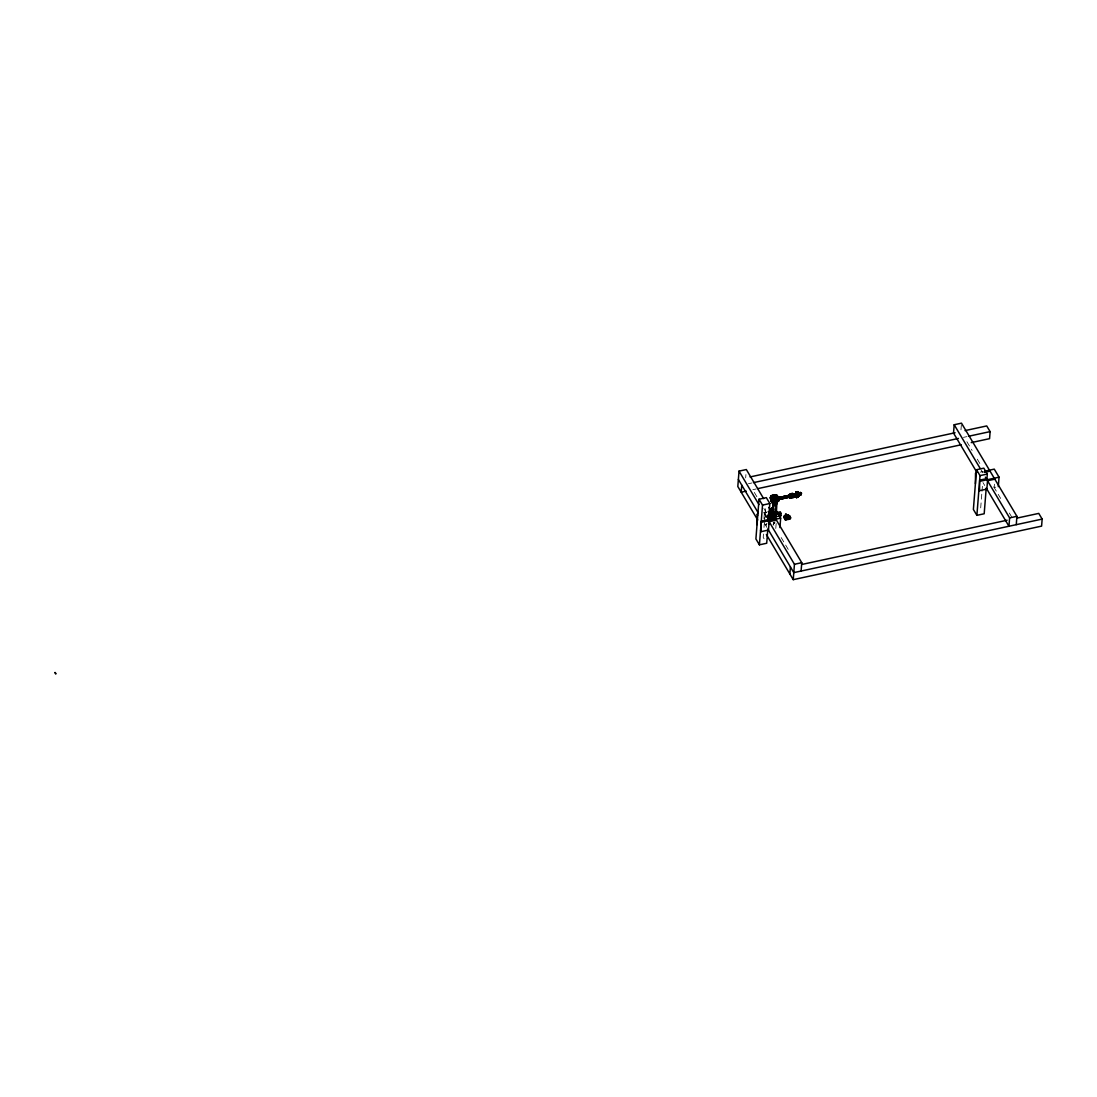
<?xml version="1.0" encoding="UTF-8"?>
<svg xmlns="http://www.w3.org/2000/svg" width="1097" height="1097" viewBox="0 0 1097 1097"><rect width="100%" height="100%" fill="white"/><g stroke="black" fill="none" stroke-linecap="round" stroke-linejoin="round"><path stroke-width="0.75" stroke-dasharray="5 3.75" d="M766.625 523.626L766.035 525.134L766.625 524.709M745.672 477.894L745.933 474.548M763.951 518.675L764.348 513.67M763.471 534.061L763.21 537.365L764.966 540.314M763.992 527.438L764.252 524.119M764.376 522.474L765.555 507.568M765.541 517.318L765.733 514.932M766.021 524.284L766.076 524.983L766.817 523.955M776.169 523.475L775.785 528.48L773.385 524.462M960.972 429.846L961.493 423.168M980.691 507.884L981.87 492.992M981.993 491.333L982.651 483.064M994.431 484.188L994.17 487.534L996.926 486.931M773.646 523.187L773.988 522.529M774.098 523.077A1.577 1.083 -30.8 0 1 773.55 523.626L773.988 522.666L773.358 523.735M773.344 524.215L774.852 522.186M773.042 524.531L775.031 521.911M773.508 522.487L773.577 522.94A2.167 1.495 -30.8 0 0 774.537 522.378M773.193 522.583L773.193 522.583A2.564 1.769 -30.8 0 0 773.755 522.378M748.428 483.722L751.76 482.995M963.44 437.374L966.772 436.647M752.871 489.673L756.203 488.96M763.389 512.793L766.515 512.121M980.211 472.176L983.337 471.491M966.896 441.707L972.093 450.442M977.29 459.163L979.882 463.537M993.745 486.821L1000.67 498.463M1009.336 513.026L1012.792 518.84M981.033 469.859L982.761 472.766M982.981 482.57L984.708 485.491M754.338 492.443L757.794 498.271M763.855 508.46L766.46 512.82M781.187 537.571L788.976 550.667M765.075 513.643L768.572 519.525M764.143 513.327L768.49 520.636M764.348 523.132L766.954 527.492M773.495 523.146A2.235 1.536 -30.7 0 0 774.455 522.583A1.933 1.33 -30.8 0 1 773.467 523.118M774.249 522.419A1.933 1.33 -30.8 0 1 773.344 522.912"/><path stroke-width="1.5" d="M770.917 509.351C777.938 507.5 768.97 511.888 772.768 511.229M776.004 505.045C777.979 495.666 771.63 506.814 771.301 500.835C770.204 500.04 771.506 497.092 771.26 498.902C772.754 499.258 771.369 499.382 771.191 498.203L772.398 499.121L772.055 500.328M796.806 497.229L795.928 496.68L796.052 493.965L795.174 494.267L796.367 496.132L796.353 493.307L795.476 494.212L796.299 495.885L795.298 496.05L794.406 494.294L796.381 494.253L796.107 496.667L797.423 496.708L797.615 491.621L797.725 497.215L798.122 492.484L796.271 491.867L796.436 497.544L797.752 497.256L798.054 492.484L796.271 491.867L798.698 495.83M796.065 496.187L795.86 493.815L795.448 496.118L793.419 495.049L789.991 496.365L790.868 497.997C794.077 497.448 796.875 496.063 796.065 493.362M796.353 493.307L796.107 494.24L796.34 491.867L795.75 496.036L796.299 491.909L797.478 492.114L796.929 497.421L797.245 491.813L796.422 491.963L796.861 494.445M773.81 510.475L773.412 518.168M776.827 504.017C775.414 501.836 777.773 499.67 775.771 500.726M785.219 516.358L785.438 517.277L785.63 516.139M796.161 493.595C796.82 494.98 793.734 496.694 795.654 494.459C795.078 495.241 796.257 495.597 795.202 495.913C791.636 496.9 789.813 493.28 793.844 495.049C793.104 498.203 793.378 496.338 793.871 494.308C793.529 494.541 796.052 497.585 795.928 494.98C795.654 497.38 793.542 493.664 795.942 493.828M769.957 517.811C766.899 519.018 770.286 516.358 768.599 516.742C773.056 517.112 766.817 519.347 768.586 513.931M768.928 521.514L769.477 523.392M774.208 514.781L775.222 514.712L775.853 516.605L772.699 517.743L773.92 503.66L775.346 502.056L773.92 502.865L774.551 504.62L773.838 503.153L775.483 502.015L776.69 502.824M796.491 495.213C795.805 495.995 794.132 492.786 794.982 495.611C796.271 490.208 795.435 497.819 796.312 494.514M772.562 510.105C772.329 508.638 774.482 509.886 771.835 508.912M776.265 500.575C778.897 504.305 771.136 503.66 774.66 504.072A1.495 1.028 -30.8 0 0 776.319 502.399L776.361 501.027L777.416 500.753M772.782 510.036A1.495 1.028 -30.8 0 0 772.713 508.281A1.495 1.028 -30.8 0 0 770.615 509.378A1.495 1.028 -30.8 0 0 771.822 510.53L772.946 511.504M791.115 497.64L792.226 497.311A1.44 0.987 -30.8 0 0 793.021 497.64L793.652 497.503A1.44 0.987 -30.8 0 0 793.83 495.391C791.444 497.64 789.415 498.093 791.047 494.432M798.095 492.443L797.684 497.256L796.833 497.092L797.574 491.717L797.382 494.103L799.219 495.446L797.533 492.786M778.212 500.122L778.513 501.425L778.527 500.136L777.691 501.274L778.651 499.108L777.595 497.051M778.596 497.777C780.79 497.243 777.883 503.674 778.486 499.217M796.367 496.132C795.668 491.799 793.913 497.983 794.804 494.199C795.298 497.613 796.065 493.746 794.722 494.075C794.722 497.407 795.874 495.021 795.86 494.103M772.782 508.679L774.057 504.483M784.067 515.947C789.415 525.888 786.165 510.366 783.985 517.236M793.172 495.542C787.797 501.973 793.844 493.252 793.817 496.338M796.257 494.925C794.626 492.923 796.395 494.624 795.476 495.446C793.584 495.158 795.215 494.98 793.885 495.268C792.774 491.209 789.525 498.203 794.077 495.09C794.886 496.639 796.833 492.553 796.065 496.694M795.448 493.911C794.365 495.419 796.065 494.651 795.832 495.2C794.667 494.075 796.545 495.625 795.956 495.104C795.174 494.39 795.064 494.596 793.913 496.201M788.537 494.884L789.497 497.997L788.537 494.884L789.922 494.486L790.923 496.955L790.183 495.227L793.913 494.678L793.309 494.24L791.499 495.433L792.24 496.653L793.57 496.351L790.416 497.147L790.21 495.268L791.458 495.008C791.554 499.437 795.339 493.732 794.31 495.789C793.337 499.08 789.593 494.569 792.939 494.212C794.598 494.637 793.858 496.763 793.858 494.843C794.42 500.067 788.455 492.484 794.091 495.186M796.161 495.789C795.448 493.376 794.79 495.625 796.161 494.541C793.995 498.065 796.532 491.195 795.928 496.68M770.985 498.436L772.823 499.834M777.156 501.823L777.499 498.038L775.593 494.733L771.383 495.597C768.284 497.448 774.194 507.28 772.795 500.013M794.105 495.501C790.567 498.326 791.787 494.363 793.638 494.199M793.762 495.913L793.501 494.747L793.693 496.324M796.779 492.375C797.848 497.188 794.777 491.963 795.448 495.57C794.626 493.664 795.874 495.885 796.161 494.541M796.052 494.349L795.064 494.199L796.011 495.954M796.299 495.734L795.791 494.5M795.983 494.665L794.982 494.116L795.284 495.611L796.093 495.638L794.982 494.034L795.49 496.105M769.011 518.332L769.71 516.481A20.459 3.579 -76.8 0 0 769.326 517.29L768.942 518.305L770.231 517.853M776.004 515.659L776.114 516.358A2.208 1.467 -23.5 0 1 775.469 517.236A2.18 1.344 -25.8 0 1 774.057 517.976L773.769 517.99A2.167 1.275 -26.6 0 1 772.96 517.99L772.727 517.907A2.208 1.358 -31 0 1 772.274 517.537L772.439 516.248L773.673 517.743L776.251 515.713L776.827 504.14M773.111 512.422C772 512.573 773.07 511.696 772.507 512.587L773.152 512.601M775.922 506.156L775.14 505.621M795.736 495.707L795.627 494.418L795.874 495.858M786.426 518.428C787.907 521.157 784.821 514.466 786.522 516.989M798.63 494.816L798.259 493.554M769.477 516.591L769.011 516.043L769.052 518.099L769.929 518.332L769.984 516.015L768.311 515.878M770.56 509.844L770.505 509.474A1.577 1.083 -30.8 0 1 773.371 509.049L773.399 511.284M770.149 518.867L770.889 510.105L772.48 508.528A1.412 1.262 -56.6 0 0 771.973 508.638L772.123 508.789A1.412 0.974 -30.8 0 1 773.426 509.433M774.359 503.893L773.522 503.016A1.577 1.083 -30.8 0 1 776.402 502.604C776.196 503.715 775.894 504.25 773.851 503.592A1.412 0.974 -30.8 0 1 775.236 502.234L775.346 502.22A1.412 0.974 -30.8 0 1 776.457 502.975M777.896 500.986L776.786 496.859M795.298 495.803L795.723 494.116L795.339 495.433L794.598 494.116L796.573 494.034L794.9 494.226L796.079 495.337M776.004 501.439C772.302 500.52 774.235 505.676 773.07 503.921L772.645 501.59A11.039 10.175 32.6 0 1 772.219 501.343L771.986 501.233M770.903 510.722C772.658 509.858 770.3 509.241 772.507 509.2M768.599 517.071L769.258 516.797L768.448 516.701M775.017 514.274C772.37 514.63 776.635 508.185 775.017 514.274A2.167 1.495 -30.8 0 1 775.785 515.288L775.963 504.771M769.422 518.291L769.422 516.81M773.33 511.202L772.809 518.278L773.618 516.673A2.688 1.865 -30.8 0 0 774.084 516.33M772.178 501.274C771.89 497.407 776.237 493.787 777.129 496.749M776.21 500.273C776.374 502.947 778.171 500.081 777.636 499.505M770.519 518.524L769.82 516.975L770.711 515.042M775.977 511.929L776.443 511.792M778.459 501.137L778.322 500.054M774.784 515.357L775.552 515.357L774.935 515.974A2.208 1.755 -38.4 0 1 774.263 516.152L773.563 515.645L775.181 515.083M778.829 497.86C780.474 496.735 779.213 498.751 779.364 499.615C780.2 495.817 777.266 498.271 779.528 499.437C778.733 494.13 781.654 500.794 779.542 498.682C778.801 495.282 779.473 502.028 778.747 498.491M796.285 494.281L796.477 491.895L796.491 497.517L796.71 495.131L794.818 495.501L794.872 494.034L794.722 495.542L794.571 494.116L794.681 495.967M773.55 497.394L772.713 499.162L778.555 497.531L777.101 495.268C770.917 494.898 768.64 500.849 773.015 502.056A1.81 1.124 -27.7 0 0 772.837 502.563L772.041 502.261M776.319 512.518L775.99 511.229M795.284 495.542L795.133 494.486L794.845 495.158M771.671 511.504L770.396 511.257L769.436 517.03C770.519 519.43 768.901 517.167 769.162 518.141M791.664 496.338L792.061 494.651L793.378 494.226M770.341 518.25C770.19 518.881 768.407 516.55 769.888 517.633M773.316 497.942L772.055 497.16M773.22 501.535L773.179 502.001A1.783 1.234 -30.8 0 0 773.906 503.797L773.796 503.07M778.843 498.079L778.829 497.215L779.46 498.326M791.458 495.008L790.155 497.037L790.526 495.762L793.899 494.459L792.966 495.268L792.637 493.239L789.703 494.061L790.951 496.927M796.971 492.635L796.806 494.267L797.313 492.622M799.315 494.555C798.931 496.118 797.917 493.156 797.162 492.539M768.49 516.934L768.86 516.948A2.345 1.522 4.5 0 0 768.38 517.345L769.299 516.893L769.984 518.332C770.889 514.767 768.106 519.375 769.189 516.139C768.887 514.932 770.93 521.061 768.709 516.632M796.765 494.157L796.875 492.676M774.071 517.236L773.138 518.209L775.524 516.948M792.733 494.24C789.346 500.822 796.504 490.51 791.444 496.502M795.421 495.487C798.067 495.337 794.159 494.171 794.804 494.87M771.863 510.64L771.849 510.681A1.495 1.028 -30.8 0 1 770.643 509.433A1.495 1.028 -30.8 0 1 772.741 508.336A1.495 1.028 -30.8 0 1 772.809 510.078A1.577 1.083 -30.8 0 0 773.289 509.419L773.015 509.09M772.082 501.727L773.289 501.973A1.783 1.234 -30.8 0 1 775.702 501.123A1.783 1.234 -30.8 0 1 775.73 503.112L777.142 501.123L777.54 496.475M784.245 517.386C784.753 513.739 786.672 522.625 784.465 518.264M784.684 517.29L784.766 516.372M785.356 517.688L785.246 516.276M785.795 517.592L785.863 519.484L784.945 518.305M786.714 518.579C783.889 518.25 790.32 512.656 788.441 517.222M789.36 495.652C789.031 492.992 791.554 496.872 790.8 494.199M789.675 495.515L789.634 494.555M790.279 496.804L790.114 497.777M789.415 494.692L790.567 497.736L789.895 496.406M774.852 515.851L773.659 515.59A2.084 1.179 -25.4 0 1 774.605 515.261L774.578 515.7M775.113 514.603L774.153 517.167M794.543 495.46L794.722 494.363M794.831 494.39L795.695 495.131M800.412 493.54L797.656 494.075L797.793 491.936M790.868 497.997L790.731 495.597M794.351 494.486L794.585 495.446M797.012 494.418L797.258 491.84M797.574 497.215L797.972 492.388L797.601 497.16M797.848 493.102C798.602 493.389 799.178 492.663 798.191 494.884M774.427 496.626L774.386 496.406M793.885 494.5L792.72 494.473L792.007 496.735A1.44 0.987 -30.8 0 1 793.186 495.529C795.119 495.501 792.336 494.103 793.954 495.967M796.408 497.503L796.861 492.745M797.615 491.621L797.108 496.886M778.02 501.206L778.445 499.121M796.943 496.886L797.519 491.689M769.957 517.331L769.299 518.415L770.313 518.099L768.421 514.808M772.713 501.26L771.657 500.246L772.48 502.33M797.162 494.678C797.217 498.052 795.435 499.437 797.3 492.114M799 494.061C797.217 494.322 799.411 493.719 799.041 494.116M772.439 502.879L770.217 497.969M774.359 514.863L774.578 515.288M775.264 504.689L776.223 501.754M763.649 498.655L746.33 469.543L739.035 471.12L737.815 486.506L757.712 519.937M741.75 485.148L741.202 492.196L746.207 491.113M768.407 521.733L769.833 503.523L766.337 497.64L759.028 499.217L755.902 538.942L759.412 544.825L766.707 543.248L767.749 530.002M759.412 544.825L762.525 505.1L759.028 499.217M776.443 520.143L769.134 521.706L768.476 530.057L761.167 531.634L761.277 521.102L768.572 519.525M768.956 517.688L768.654 514.054M769.888 517.208L768.682 518.305A1.92 1.248 4.5 0 1 769.504 517.935L769.587 514.863L769.408 518.442M770.478 512.71L769.984 512.395M769.806 512.477L770.643 510.558M770.985 510.64L771.781 509.365M772.617 516.125C771.945 520.499 777.362 513.794 775.538 516.92M772.919 503.66L774.893 502.659L773.44 504.167L774.153 504.072L773.399 502.536L774.002 503.852M773.55 518.607L773.289 517.318L774.715 517.318M773.81 518.319L773.783 517.044M774.948 513.986L775.126 511.874L774.797 514.219M775.716 516.221L775.84 515.439M776.388 512.491L776.1 511.202M777.087 500.52L776.086 501.356A2.084 1.44 -30.8 0 1 776.786 502.015L777.938 500.643M779.926 527.588L780.666 518.141L775.881 510.091M768.051 518.442L781.037 515.645L780.337 511.792L775.469 512.834M786.096 514.123L785.946 517.153L786.672 517.002L786.096 514.123L785.233 515.947L785.959 515.796M785.425 518.47L784.533 517.263M785.356 517.414L785.644 515.604L786.48 516.975M787.207 518.017C786.206 512.738 795.64 519.361 786.659 519.608L786.796 517.866C782.929 516.207 791.76 514.397 789.278 517.414M789.593 515.851L789.922 517.77L787.811 518.141L788.414 516.948L789.867 516.838L788.949 518.305L788.194 517.674L789.607 516.989A1.44 0.987 -30.8 0 1 789.442 519.114L788.812 519.251A1.44 0.987 -30.8 0 1 788.003 518.908L786.206 519.416L785.699 518.675M787.152 517.811L788.181 515.905L789.813 516.454M788.976 494.761L789.552 497.394M785.973 518.442C788.812 517.715 788.263 519.43 787.098 519.046M788.592 518.977L788.386 518.168M787.015 516.605L788.414 516.893L788.716 515.988M792.98 495.323L791.252 495.515L791.623 497.352M791.472 495.542L792.5 494.363L793.282 494.774M791.732 494.925L793.008 496.667M792.939 495.213C790.964 495.529 795.256 493.911 792.473 495.254M792.61 497.202C792.116 492.087 793.721 498.093 788.578 496.447M795.16 495.885C794.968 494.541 795.682 494.802 794.804 495.076M789.854 573.964L790.416 566.93M796.436 497.544L796.779 491.771M797.478 492.114L797.204 497.339L796.724 496.475M798.109 496.009C796.545 495.885 798.657 487.946 799.494 495.542L799.494 494.857C796.353 490.03 801.468 494.912 798.671 495.844M799.206 495.405C797.217 496.255 799.603 491.031 798.136 493.047M798.781 496.036C799.836 489.523 797.519 496.269 799.494 495.008M798.973 496.009L798.945 492.69M797.45 495.062C798.081 492.992 800.385 495.268 799.274 493.047M1017.097 518.072L1038.763 513.396L1042.15 519.087L1041.601 526.121L793.241 579.655L794.447 564.269L767.612 519.142M797.725 493.636L800.412 492.457L800.44 493.197M800.412 492.457C790.443 497.599 809.394 490.469 797.711 494.733M799.452 495.391C802.689 494.843 799.343 493.705 797.684 494.912L797.793 494.007M800.879 493.938L800.851 493.197M800.906 495.076C801.509 492.772 798.081 496.818 797.725 494.322L797.601 495.076M801.098 571.043L801.756 562.692L774.839 517.455M1016.261 524.668L1016.919 516.317L961.493 423.168L954.184 424.745L953.526 433.096L976.92 472.382M986.875 479.677L987.314 474.041L983.817 468.158L976.508 469.735L973.382 509.461L976.892 515.343L984.187 513.766L986.148 488.947M976.892 515.343L980.019 475.618L976.508 469.735M994.828 479.183L987.519 480.76L986.861 489.111L979.552 490.674L979.662 480.143L986.957 478.566M965.058 430.6L986.724 425.938L990.111 431.615L989.563 438.663L971.229 442.612M998.311 486.643L999.052 477.181L994.266 469.132L984.9 471.162M985.367 477.14L1009.61 517.894L1008.952 526.245L986.217 488.028M771.877 501.466L773.275 498.6L777.718 498.23M785.466 517.236L785.644 516.742M789.675 495.625L789.758 494.651L790.512 495.529M788.469 516.44C785.617 519.238 792.418 512.56 785.493 515.672M798.479 495.638L798.657 495.104M776.292 496.735L776.251 495.762M775.606 496.982C777.115 494.267 779.679 500.273 773.344 498.902L770.972 496.022M776.813 496.722L777.101 495.268M775.716 495.611L775.634 496.557L776.182 495.487M776.415 496.461L775.73 495.625M795.064 495.487C795.16 492.594 794.31 497.023 796.628 495.172M796.916 496.708L797.354 492.183M768.531 518.291C770.478 517.386 767.941 517.14 769.299 518.415L770.382 518.113M795.503 494.857C795.064 494.267 795.682 494.98 795.586 494.678M774.893 503.893L776.429 502.083L775.428 503.934A1.577 1.083 -30.8 0 0 776.319 502.961L774.852 502.467M771.986 519.717L772.178 518.141L772.192 519.416M771.328 519.745L772.055 518.099L771.452 518.47M772.329 508.665L772.165 508.747A1.412 0.974 -30.8 0 0 770.821 509.995L770.793 510.242M772 519.402L772.11 518.332M770.259 497.49C775.277 505.21 773.673 501.644 775.181 504.305M785.287 519.608L786.494 519.347L786.316 517.688L785.479 516.207L784.314 516.495M796.518 497.339L796.683 495.858M775.853 501.315C777.389 503.372 773.673 499.766 776.333 502.796M768.517 523.2L768.915 522.117M772.823 502.618L772.905 503.441L772.425 502.824M794.694 494.898C794.406 494.582 794.05 495.296 793.666 494.733M770.478 511.545L770.505 509.474M773.892 517.236L772.247 516.207M772.453 514.932L772.219 516.646L773.179 516.769M798.054 494.24L797.821 493.403L798.493 493.732M789.621 516.015L789.223 517.126M772.837 502.33L773.618 501.823M772.919 512.368L772.343 512.052M775.963 495.638L777.636 497.969M769.079 522.364L768.791 523.091M773.742 518.387L772.494 516.33M785.287 515.686L785.219 517.167M790.087 494.802C792.596 494.528 791.252 494.432 793.419 495.337M793.309 495.296L791.636 494.432M793.885 495.021L793.844 495.652M769.052 516.687L769.134 514.918M772.384 502.316L772.754 502.632M769.107 518.936L770.464 509.68M772.576 509.406L773.399 502.975M790.8 494.788L789.758 494.966M772.549 500.657L771.918 501.178M772.439 508.981L772.85 509.09M775.881 500.259L776.607 501.576C777.554 504.003 773.508 501.562 774.057 502.632M769.696 519.388L770.451 514.507M773.083 510.558L773.467 508.048M797.588 494.528L797.533 493.801L798.602 495.474M776.991 502.056L776.182 500.753M791.239 494.939L793.062 494.665L792.308 494.665M774.139 496.105L773.865 496.653A20.459 3.579 -76.8 0 0 773.385 497.764L771.863 497.421L773.467 497.298M788.729 516.001C785.315 516.372 789.387 520.06 790.32 517.565M778.376 501.315L777.965 500.287M787.481 517.825L787.385 516.605L789.127 515.768M787.385 516.495L787.427 517.551L787.248 516.605L786.22 516.948M774.098 503.537L776.443 502.453L775.661 502.714M774.372 517.606L772.631 517.441L773.248 517.016M776.415 502.138L776.223 501.905M793.405 494.857L790.718 496.105L793.145 494.199M775.072 503.893L776.319 502.152L775.291 501.644M768.202 517.757L768.915 518.36L768.215 517.592M800.44 493.581L797.752 494.281M771.452 498.491L771.863 499.217M788.962 517.277L789.744 516.413L790.142 517.962M769.175 515.014L769.82 515.576M795.119 494.569L795.078 494.912M784.698 518.346L785.438 518.291M775.908 502.028L776.306 500.739M770.629 510.9L771.753 510.516M775.277 517.304L775.264 517.085M769.408 514.904L768.586 515.59L769.326 515.713M772.535 502.975C772.919 504.606 774.057 502.22 775.318 501.603M770.985 509.762L771.726 509.365M777.965 499.217L777.8 498.216M773.728 517.606L773.714 517.633A2.77 1.92 -30.8 0 1 771.602 517.414M790.073 496.831L790.827 497.627M789.209 497.147L790.923 496.297M786.192 518.538L786.618 519.32L785.699 518.223M772.809 512.176L771.822 512.052L772.603 512.066M793.762 494.857L793.035 496.461M793.83 495.542L793.117 495.433L793.885 495.158M787.536 518.936L788.4 518.799M768.942 517.921L769.683 518.264M798.89 494.5L799.014 493.417L799.452 495.474M774.866 514.274A1.933 1.33 -30.8 0 1 775.058 516.262A1.933 1.33 -30.8 0 1 772.494 517.057L772.398 517.112M770.889 509.323L771.081 510.338M786.988 519.196L788.62 518.552M798.41 494.87L798.301 493.965L798.479 494.72M793.817 496.146L792.569 496.612M789.662 517.839C783.669 518.223 786.48 518.936 789.442 516.07M769.71 518.003L769.203 517.743M776.045 501.686L775.867 503.043M798.273 494.706C798.301 492.58 799.247 494.473 800.591 492.745M798.945 494.939L797.862 492.978M770.492 510.215A1.659 1.152 -30.8 0 0 771.232 510.832L771.081 511.476M792.61 495.899L791.815 495.666L792.651 495.611M792.473 495.515L793.296 495.131M773.81 496.763L771.575 496.502L770.78 499.437M776.278 502.618L775.798 501.727L776.237 502.975M775.305 515.672L775.414 515.275A2.564 1.769 -30.8 0 1 775.072 515.659L774.948 515.535A2.688 1.865 -30.8 0 0 775.332 515.124L775.236 515.083A2.592 1.783 -30.8 0 1 774.893 515.59M771.136 510.064L771.863 509.159L771.164 509.803M773.879 501.946L774.811 501.603M774.77 501.672L775.579 501.439M773.659 516.687L773.152 516.673M791.636 494.445L792.72 494.349L792.24 494.939M793.529 496.584L791.856 496.283M787.495 515.823L788.332 516.043L787.701 515.645M788.949 518.305L788.661 518.387M773.207 502.399L773.289 501.973A1.783 1.179 -30.4 0 1 773.769 501.521L773.947 501.384M779.487 498.477L779.309 499.505L779.268 497.819M791.938 495.652L792.98 494.569M792.308 496.036L792.199 495.337M770.547 513.698L770.464 514.671M772.123 498.847L771.287 498.943M777.444 497.681L775.894 495.529A18.745 5.951 77.8 0 1 776.991 497.174L776.47 497.915M772.741 500.369L773.646 499.121L776.566 498.518M775.031 513.41L775.881 512.601M771.369 499.08L771.89 498.12L771.191 498.203M772.041 498.395L771.671 499.546M771.013 513.451L771.767 513.163L771.054 513.533A1.988 1.22 -29.8 0 0 770.917 513.89M777.896 500.685L778.527 500.205M787.728 518.182L787.893 518.264A1.44 0.987 -30.8 0 1 788.976 517.126M798.451 494.459L801.029 493.499M769.148 517.071L769.299 517.236A2.441 1.591 4.5 0 0 768.476 517.702L769.888 517.455M773.714 505.237L774.235 504.579M773.879 518.442L772.974 517.057M795.805 495.282L795.462 494.061M798.904 493.787L798.822 493.074L799.26 494.13M774.208 502.536C774.496 501.178 776.745 503.729 776.086 502.865M779.418 499.478L778.925 498.559M770.355 514.479L770.684 513.135M773.646 517.345L774.345 517.496M785.26 518.689L786.535 517.894M785.37 519.169L784.602 518.566M770.629 517.77L769.724 518.141M792.281 494.404L791.623 496.722M773.454 517.661L772.59 517.194M775.771 502.549L775.497 503.331M789.072 515.96L788.318 515.919M797.066 496.53L797.752 497.256M768.435 516.481L768.613 516.33A2.263 1.426 3.8 0 1 769.504 515.96M774.098 515.59L775.222 515.316M769.148 517.29L767.845 517.002M770.588 511.545L771.561 511.435M784.78 516.358L785.767 517.551M773.33 518.278L772.878 517.592M787.879 516.084L785.822 516.577M789.058 516.111L786.302 517.373L786.192 518.758L787.454 518.332L787.55 517.112L786.439 517.359M786.535 517.647L789.196 516.454M790.046 494.966L792.171 493.993M788.345 516.577L789.196 516.289M789.154 518.113L788.469 518.332M788.181 515.576L787.344 517.249M774.112 495.83L772.727 496.105L773.838 496.146M798.122 494.788L798.136 495.254M790.526 497.75L789.922 497.064M790.183 496.859L792.761 495.899M774.084 505.114L773.248 505.415L773.481 503.674A1.577 1.083 -30.8 0 0 774.208 504.154M780.118 499.176L788.812 497.147L780.694 499.012M750.046 476.948L955.062 432.767M753.42 482.639L958.449 438.443M968.445 436.291L990.111 431.615M757.876 488.604L961.219 444.765M783.368 496.502L787.056 495.707M791.801 495.556L790.649 495.762M781.983 498.833L787.495 497.64M798.163 495.323L800.728 494.788M775.044 500.506L774.317 500.794L775.195 500.602M789.497 497.997L791.198 497.585M795.901 496.639L797.162 496.379M762.525 505.1L769.833 503.523M768.065 511.778L771.191 511.106M768.229 515.453L769.422 515.192M774.729 514.658L781.215 513.259M772.261 516.893L772.343 516.879A1.933 1.33 -30.8 0 0 774.976 516.591A1.933 1.33 -30.8 0 0 774.948 514.411M767.859 518.305L770.313 517.907M984.201 472.396L990.043 471.148M786.81 515.329L785.356 514.274M761.908 522.172L780.666 518.141M980.019 475.618L987.314 474.041M787.015 518.593L785.397 519.032L785.617 517.99M980.307 481.226L999.052 477.181M794.447 564.269L801.756 562.692M1009.61 517.894L1016.919 516.317M802.072 564.407L1007.101 520.225M1042.15 519.087L793.789 572.62L767.818 528.946M773.536 516.783L772.741 516.454M780.145 497.284L788.496 495.597L779.72 497.339M789.991 496.365L792.459 496.543M790.101 496.708L789.237 494.706M772.603 517.674L773.44 517.565M775.085 504.839L775.99 504.332A1.906 1.248 -29.1 0 0 775.236 504.442L774.852 504.771M770.656 499.286L771.109 500.616L772.247 500.616M776.086 503.29L776.69 503.605M794.42 495.158L794.489 494.582M771.191 498.778L772.384 498.998M773.577 503.496L774.057 504.072M769.024 515.988L769.751 516.111M769.436 523.831L768.503 523.434M776.004 495.858L776.47 495.967M769.34 518.058L769.244 518.045A1.837 1.207 4.5 0 0 768.613 518.442M797.231 492.361L796.929 497.421M772.466 508.473L773.124 509.227M776.991 501.014L777.471 501.85M775.853 502.316L775.483 502.015A1.412 1.262 -56.6 0 0 775.003 502.179M775.113 502.261L776.484 502.481M772.891 502.892L772.165 502.536M770.588 516.81L770.656 516.852A1.988 1.207 -30.3 0 1 770.643 516.139M773.851 503.77L772.85 503.262M771.52 511.079L771.15 510.667A1.577 1.083 -30.8 0 1 770.478 510.023M785.713 518.963L785.466 520.156L784.3 518.25M790.704 495.789L790.759 496.283M954.184 424.745L980.169 468.405M976.152 474.261L975.521 473.177L975.411 483.722M978.908 489.605L979.552 490.674M799.535 495.076L798.177 493.074M774.688 494.857L776.649 498.148M773.124 495.145L775.085 498.449M772.466 495.282L774.427 498.587M786.343 519.1L785.918 518.305L786.659 519.608M771.383 495.597L773.344 498.902M780.159 514.178L781.037 515.645M771.109 500.616L773.07 503.921M768.846 507.39L770.574 510.297M769.107 514.068L769.587 514.863M739.035 471.12L758.946 504.593M738.377 479.471L758.288 512.943M757.766 515.22L757.136 514.136L757.026 524.668M766.392 534.541L793.241 579.655M760.523 530.55L761.167 531.634M55.22 672.475L55.974 673.75M54.85 672.557L55.604 673.832M785.178 517.359L784.574 516.372L784.355 517.469M771.52 498.792L772.096 499.19L771.589 498.34M789.497 496.338L789.936 497.078M774.509 517.057L774.756 518.346M773.467 509.57A1.659 1.152 -30.8 0 1 772.946 510.283M770.492 513.958A4.1 1.837 -61.3 0 1 770.039 514.466M775.593 513.533A2.729 1.879 -30.8 0 1 775.236 515.947M772.11 517.153A2.235 1.536 -30.7 0 0 775.126 516.495A2.235 1.536 -30.7 0 0 775.126 514.082A2.167 1.495 -30.8 0 1 775.305 516.248A2.167 1.495 -30.8 0 1 772.603 517.318M772.425 515.275A1.933 1.33 -30.8 0 1 772.837 514.863M774.537 504.154A1.495 1.028 -30.8 0 1 774.029 502.426A1.495 1.028 -30.8 0 1 776.319 502.399M776.059 502.577A1.783 1.179 -28 0 1 775.771 502.947M768.901 523.612L768.901 523.612M797.025 494.72L796.861 497.133L797.025 494.72M800.33 493.499L800.467 494.336L800.33 493.499M773.371 503.605L773.33 503.55M772.206 510.914L773.042 510.777A1.906 1.248 -29.1 0 0 772.206 510.9"/></g></svg>
